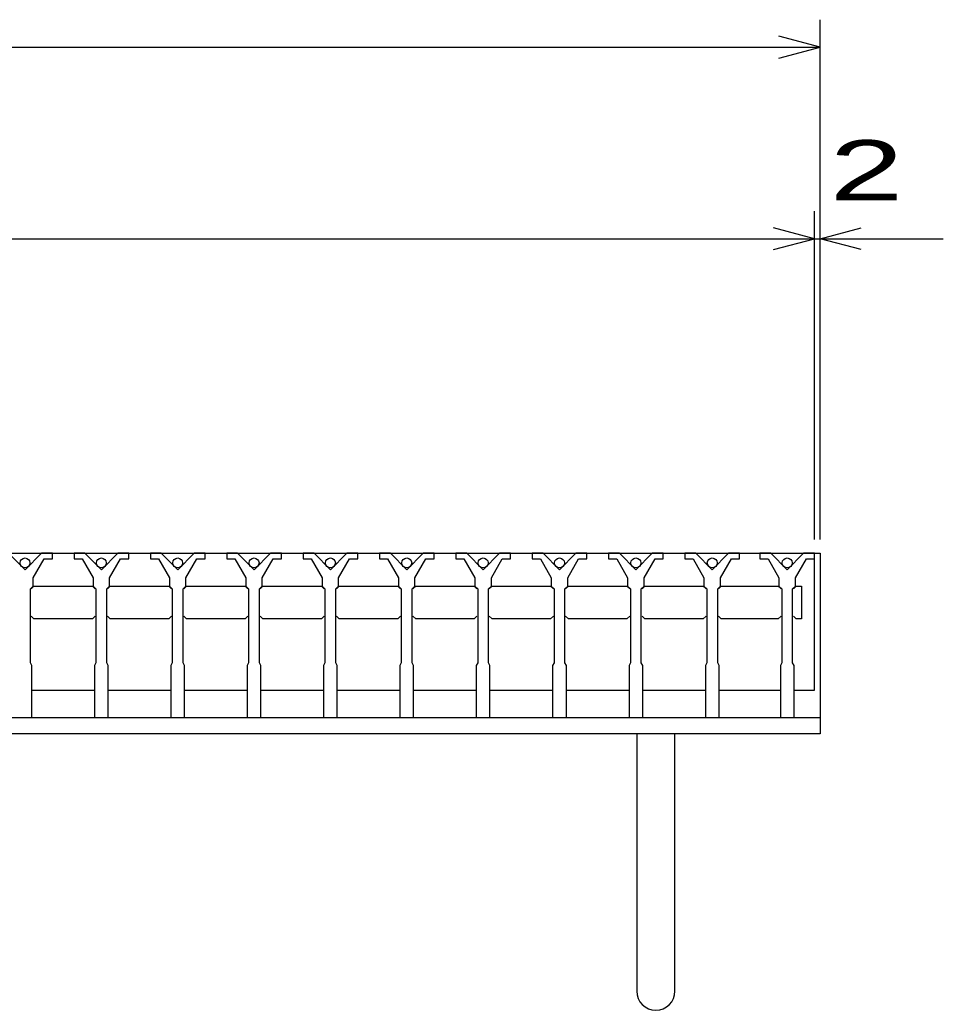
# Model space of a CAD drawing. Units: millimetres, scale not verified. Extents: x -1820 to 1724, y -1285 to 1059.
# Drawn here: x -720.4 to -383, y -779 to -417 of the extents above; entities that cross this region are included whole.
import ezdxf
from ezdxf.enums import TextEntityAlignment as Align

# ---------------------------------------------------------------- set-up
doc = ezdxf.new("R2010")
doc.units = ezdxf.units.MM
doc.header["$LTSCALE"] = 10
for name, color, linetype, lineweight in [('16', 3, 'Continuous', 25), ('17', 3, 'Continuous', 25), ('19', 6, 'Continuous', 25), ('22', 2, 'Continuous', 25)]:
    doc.layers.add(name, color=color, linetype=linetype, lineweight=lineweight)
doc.styles.add('ベクトル', font='')
doc.styles.get('ベクトル').set_extended_font_data('ベクトル')

msp = doc.modelspace()

# ---------------------------------------------------------------- linework, layer by layer
at = {"layer": '16'}
for p, q in [((-1426, -612), (-430, -612)), ((-718.5, -618), (-724.5, -612)), ((-712.5, -612), (-718.5, -618)), ((-715.5, -621), (-711.5, -614)), ((-708.5, -612), (-712.5, -612)), ((-711.5, -614), (-708.5, -614)), ((-708.5, -614), (-708.5, -612)), ((-700.6, -612), (-700.6, -614)), ((-696.6, -612), (-700.6, -612)), ((-700.6, -614), (-697.6, -614)), ((-697.6, -614), (-693.6, -621)), ((-690.6, -618), (-696.6, -612)), ((-684.6, -612), (-690.6, -618)), ((-687.6, -621), (-683.6, -614)), ((-680.6, -612), (-684.6, -612)), ((-683.6, -614), (-680.6, -614)), ((-680.6, -614), (-680.6, -612)), ((-672.7, -612), (-672.7, -614)), ((-668.7, -612), (-672.7, -612)), ((-672.7, -614), (-669.7, -614)), ((-669.7, -614), (-665.7, -621)), ((-662.7, -618), (-668.7, -612)), ((-656.7, -612), (-662.7, -618)), ((-659.7, -621), (-655.7, -614)), ((-652.7, -612), (-656.7, -612)), ((-655.7, -614), (-652.7, -614)), ((-652.7, -614), (-652.7, -612)), ((-644.8, -612), (-644.8, -614)), ((-640.8, -612), (-644.8, -612)), ((-644.8, -614), (-641.8, -614)), ((-641.8, -614), (-637.8, -621)), ((-634.8, -618), (-640.8, -612)), ((-628.8, -612), (-634.8, -618)), ((-631.8, -621), (-627.8, -614)), ((-624.8, -612), (-628.8, -612)), ((-627.8, -614), (-624.8, -614)), ((-624.8, -614), (-624.8, -612)), ((-616.9, -612), (-616.9, -614)), ((-612.9, -612), (-616.9, -612)), ((-616.9, -614), (-613.9, -614)), ((-613.9, -614), (-609.9, -621)), ((-606.9, -618), (-612.9, -612)), ((-600.9, -612), (-606.9, -618)), ((-603.9, -621), (-599.9, -614)), ((-596.9, -612), (-600.9, -612)), ((-599.9, -614), (-596.9, -614)), ((-596.9, -614), (-596.9, -612)), ((-589, -612), (-589, -614)), ((-585, -612), (-589, -612)), ((-589, -614), (-586, -614)), ((-586, -614), (-582, -621)), ((-579, -618), (-585, -612)), ((-573, -612), (-579, -618)), ((-576, -621), (-572, -614)), ((-569, -612), (-573, -612)), ((-572, -614), (-569, -614)), ((-569, -614), (-569, -612)), ((-561.1, -612), (-561.1, -614)), ((-557.1, -612), (-561.1, -612)), ((-561.1, -614), (-558.1, -614)), ((-558.1, -614), (-554.1, -621)), ((-551.1, -618), (-557.1, -612)), ((-545.1, -612), (-551.1, -618)), ((-548.1, -621), (-544.1, -614)), ((-541.1, -612), (-545.1, -612)), ((-544.1, -614), (-541.1, -614)), ((-541.1, -614), (-541.1, -612)), ((-533.2, -612), (-533.2, -614)), ((-529.2, -612), (-533.2, -612)), ((-533.2, -614), (-530.2, -614)), ((-530.2, -614), (-526.2, -621)), ((-523.2, -618), (-529.2, -612)), ((-517.2, -612), (-523.2, -618)), ((-520.2, -621), (-516.2, -614)), ((-513.2, -612), (-517.2, -612)), ((-516.2, -614), (-513.2, -614)), ((-513.2, -614), (-513.2, -612)), ((-505.3, -612), (-505.3, -614)), ((-501.3, -612), (-505.3, -612)), ((-505.3, -614), (-502.3, -614)), ((-502.3, -614), (-498.3, -621)), ((-495.3, -618), (-501.3, -612)), ((-489.3, -612), (-495.3, -618)), ((-492.3, -621), (-488.3, -614)), ((-485.3, -612), (-489.3, -612)), ((-488.3, -614), (-485.3, -614)), ((-485.3, -614), (-485.3, -612)), ((-477.4, -612), (-477.4, -614)), ((-473.4, -612), (-477.4, -612)), ((-477.4, -614), (-474.4, -614)), ((-474.4, -614), (-470.4, -621)), ((-467.4, -618), (-473.4, -612)), ((-461.4, -612), (-467.4, -618)), ((-464.4, -621), (-460.4, -614)), ((-457.4, -612), (-461.4, -612)), ((-460.4, -614), (-457.4, -614)), ((-457.4, -614), (-457.4, -612)), ((-450, -612), (-450, -614)), ((-446, -612), (-450, -612)), ((-450, -614), (-447, -614)), ((-447, -614), (-443, -621)), ((-440, -618), (-446, -612)), ((-434, -612), (-440, -618)), ((-437, -621), (-433, -614)), ((-430, -612), (-434, -612)), ((-433, -614), (-430, -614)), ((-430, -614), (-430, -612)), ((-430, -662), (-430, -612)), ((-715.5, -624), (-715.5, -621)), ((-693.6, -621), (-693.6, -624)), ((-687.6, -624), (-687.6, -621)), ((-665.7, -621), (-665.7, -624)), ((-659.7, -624), (-659.7, -621)), ((-637.8, -621), (-637.8, -624)), ((-631.8, -624), (-631.8, -621)), ((-609.9, -621), (-609.9, -624)), ((-603.9, -624), (-603.9, -621)), ((-582, -621), (-582, -624)), ((-576, -624), (-576, -621)), ((-554.1, -621), (-554.1, -624)), ((-548.1, -624), (-548.1, -621)), ((-526.2, -621), (-526.2, -624)), ((-520.2, -624), (-520.2, -621)), ((-498.3, -621), (-498.3, -624)), ((-492.3, -624), (-492.3, -621)), ((-470.4, -621), (-470.4, -624)), ((-464.4, -624), (-464.4, -621)), ((-443, -621), (-443, -624)), ((-437, -624), (-437, -621)), ((-716.5, -625), (-715.5, -624)), ((-716.5, -652), (-716.5, -625)), ((-716.25, -625), (-715.25, -624)), ((-715.25, -624), (-693.85, -624)), ((-693.85, -624), (-692.85, -625)), ((-693.6, -624), (-692.6, -625)), ((-692.6, -625), (-692.6, -652)), ((-688.6, -625), (-687.6, -624)), ((-688.6, -652), (-688.6, -625)), ((-688.35, -625), (-687.35, -624)), ((-687.35, -624), (-665.95, -624)), ((-665.95, -624), (-664.95, -625)), ((-665.7, -624), (-664.7, -625)), ((-664.7, -625), (-664.7, -652)), ((-660.7, -625), (-659.7, -624)), ((-660.7, -652), (-660.7, -625)), ((-660.45, -625), (-659.45, -624)), ((-659.45, -624), (-638.05, -624)), ((-638.05, -624), (-637.05, -625)), ((-637.8, -624), (-636.8, -625)), ((-636.8, -625), (-636.8, -652)), ((-632.8, -625), (-631.8, -624)), ((-632.8, -652), (-632.8, -625)), ((-632.55, -625), (-631.55, -624)), ((-631.55, -624), (-610.15, -624)), ((-610.15, -624), (-609.15, -625)), ((-609.9, -624), (-608.9, -625)), ((-608.9, -625), (-608.9, -652)), ((-604.9, -625), (-603.9, -624)), ((-604.9, -652), (-604.9, -625)), ((-604.65, -625), (-603.65, -624)), ((-603.65, -624), (-582.25, -624)), ((-582.25, -624), (-581.25, -625)), ((-582, -624), (-581, -625)), ((-581, -625), (-581, -652)), ((-577, -625), (-576, -624)), ((-577, -652), (-577, -625)), ((-576.75, -625), (-575.75, -624)), ((-575.75, -624), (-554.35, -624)), ((-554.35, -624), (-553.35, -625)), ((-554.1, -624), (-553.1, -625)), ((-553.1, -625), (-553.1, -652)), ((-549.1, -625), (-548.1, -624)), ((-549.1, -652), (-549.1, -625)), ((-548.85, -625), (-547.85, -624)), ((-547.85, -624), (-526.45, -624)), ((-526.45, -624), (-525.45, -625)), ((-526.2, -624), (-525.2, -625)), ((-525.2, -625), (-525.2, -652)), ((-521.2, -625), (-520.2, -624)), ((-521.2, -652), (-521.2, -625)), ((-520.95, -625), (-519.95, -624)), ((-519.95, -624), (-498.55, -624)), ((-498.55, -624), (-497.55, -625)), ((-498.3, -624), (-497.3, -625)), ((-497.3, -625), (-497.3, -652)), ((-493.3, -625), (-492.3, -624)), ((-493.3, -652), (-493.3, -625)), ((-493.05, -625), (-492.05, -624)), ((-492.05, -624), (-470.65, -624)), ((-470.65, -624), (-469.65, -625)), ((-470.4, -624), (-469.4, -625)), ((-469.4, -625), (-469.4, -652)), ((-465.4, -625), (-464.4, -624)), ((-465.4, -652), (-465.4, -625)), ((-465.15, -625), (-464.15, -624)), ((-464.15, -624), (-443.25, -624)), ((-443.25, -624), (-442.25, -625)), ((-443, -624), (-442, -625)), ((-442, -625), (-442, -652)), ((-438, -625), (-437, -624)), ((-438, -652), (-438, -625)), ((-715.25, -636), (-716.25, -635)), ((-693.85, -636), (-715.25, -636)), ((-692.85, -635), (-693.85, -636)), ((-687.35, -636), (-688.35, -635)), ((-665.95, -636), (-687.35, -636)), ((-664.95, -635), (-665.95, -636)), ((-659.45, -636), (-660.45, -635)), ((-638.05, -636), (-659.45, -636)), ((-637.05, -635), (-638.05, -636)), ((-631.55, -636), (-632.55, -635)), ((-610.15, -636), (-631.55, -636)), ((-609.15, -635), (-610.15, -636)), ((-603.65, -636), (-604.65, -635)), ((-582.25, -636), (-603.65, -636)), ((-581.25, -635), (-582.25, -636)), ((-575.75, -636), (-576.75, -635)), ((-554.35, -636), (-575.75, -636)), ((-553.35, -635), (-554.35, -636)), ((-547.85, -636), (-548.85, -635)), ((-526.45, -636), (-547.85, -636)), ((-525.45, -635), (-526.45, -636)), ((-519.95, -636), (-520.95, -635)), ((-498.55, -636), (-519.95, -636)), ((-497.55, -635), (-498.55, -636)), ((-492.05, -636), (-493.05, -635)), ((-470.65, -636), (-492.05, -636)), ((-469.65, -635), (-470.65, -636)), ((-464.15, -636), (-465.15, -635)), ((-443.25, -636), (-464.15, -636)), ((-442.25, -635), (-443.25, -636)), ((-716, -653), (-716.5, -652)), ((-716, -672), (-716, -653)), ((-692.6, -652), (-693.1, -653)), ((-693.1, -653), (-693.1, -672)), ((-688.1, -653), (-688.6, -652)), ((-688.1, -672), (-688.1, -653)), ((-664.7, -652), (-665.2, -653)), ((-665.2, -653), (-665.2, -672)), ((-660.2, -653), (-660.7, -652)), ((-660.2, -672), (-660.2, -653)), ((-636.8, -652), (-637.3, -653)), ((-637.3, -653), (-637.3, -672)), ((-632.3, -653), (-632.8, -652)), ((-632.3, -672), (-632.3, -653)), ((-608.9, -652), (-609.4, -653)), ((-609.4, -653), (-609.4, -672)), ((-604.4, -653), (-604.9, -652)), ((-604.4, -672), (-604.4, -653)), ((-581, -652), (-581.5, -653)), ((-581.5, -653), (-581.5, -672)), ((-576.5, -653), (-577, -652)), ((-576.5, -672), (-576.5, -653)), ((-553.1, -652), (-553.6, -653)), ((-553.6, -653), (-553.6, -672)), ((-548.6, -653), (-549.1, -652)), ((-548.6, -672), (-548.6, -653)), ((-525.2, -652), (-525.7, -653)), ((-525.7, -653), (-525.7, -672)), ((-520.7, -653), (-521.2, -652)), ((-520.7, -672), (-520.7, -653)), ((-497.3, -652), (-497.8, -653)), ((-497.8, -653), (-497.8, -672)), ((-492.8, -653), (-493.3, -652)), ((-492.8, -672), (-492.8, -653)), ((-469.4, -652), (-469.9, -653)), ((-469.9, -653), (-469.9, -672)), ((-464.9, -653), (-465.4, -652)), ((-464.9, -672), (-464.9, -653)), ((-442, -652), (-442.5, -653)), ((-442.5, -653), (-442.5, -672)), ((-437.5, -653), (-438, -652)), ((-437.5, -672), (-437.5, -653)), ((-716, -662), (-693.1, -662)), ((-688.1, -662), (-665.2, -662)), ((-660.2, -662), (-637.3, -662)), ((-632.3, -662), (-609.4, -662)), ((-604.4, -662), (-581.5, -662)), ((-576.5, -662), (-553.6, -662)), ((-548.6, -662), (-525.7, -662)), ((-520.7, -662), (-497.8, -662)), ((-492.8, -662), (-469.9, -662)), ((-464.9, -662), (-442.5, -662)), ((-437.5, -662), (-430, -662)), ((-721, -672), (-716, -672)), ((-693.1, -672), (-688.1, -672)), ((-665.2, -672), (-660.2, -672)), ((-637.3, -672), (-632.3, -672)), ((-609.4, -672), (-604.4, -672)), ((-581.5, -672), (-576.5, -672)), ((-553.6, -672), (-548.6, -672)), ((-525.7, -672), (-520.7, -672)), ((-497.8, -672), (-492.8, -672)), ((-469.9, -672), (-464.9, -672)), ((-442.5, -672), (-437.5, -672))]:
    msp.add_line(p, q, dxfattribs=at)
for centre in [(-718.5, -615.5), (-690.6, -615.5), (-662.7, -615.5), (-634.8, -615.5), (-606.9, -615.5), (-579, -615.5), (-551.1, -615.5), (-523.2, -615.5), (-495.3, -615.5), (-467.4, -615.5), (-440, -615.5)]:
    msp.add_circle(centre, 1.8, dxfattribs=at)
at = {"layer": '17'}
for p, q in [((-437.75, -625), (-436.75, -624)), ((-436.75, -624), (-434.75, -624)), ((-434.75, -624), (-434.75, -636)), ((-436.75, -636), (-437.75, -635)), ((-434.75, -636), (-436.75, -636))]:
    msp.add_line(p, q, dxfattribs=at)
at = {"layer": '19'}
for p, q in [((-430, -612), (-428, -612)), ((-428, -612), (-428, -672)), ((-1428, -672), (-428, -672)), ((-428, -672), (-428, -678)), ((-428, -678), (-1428, -678)), ((-495, -678), (-495, -772)), ((-481, -772), (-481, -678))]:
    msp.add_line(p, q, dxfattribs=at)
msp.add_arc((-488, -772), 7, 180, 0, dxfattribs=at)
at = {"layer": '22', "color": 4}
for p, q in [((-428, -607), (-428, -417)), ((-428, -427), (-443, -423)), ((-1428, -427), (-428, -427)), ((-443, -431), (-428, -427)), ((-430, -607), (-430, -487)), ((-428, -607), (-428, -487)), ((-430, -497), (-445, -493)), ((-428, -497), (-413, -493)), ((-1426, -497), (-430, -497)), ((-445, -501), (-430, -497)), ((-430, -497), (-428, -497)), ((-413, -501), (-428, -497)), ((-428, -497), (-383, -497))]:
    msp.add_line(p, q, dxfattribs=at)

# ---------------------------------------------------------------- texts
at = {"layer": '22', "style": 'ベクトル', "width": 1.65}
msp.add_text(' 2 ', height=21.99, dxfattribs=at).set_placement((-438, -472), align=Align.MIDDLE_LEFT)

doc.saveas('drawing.dxf')
